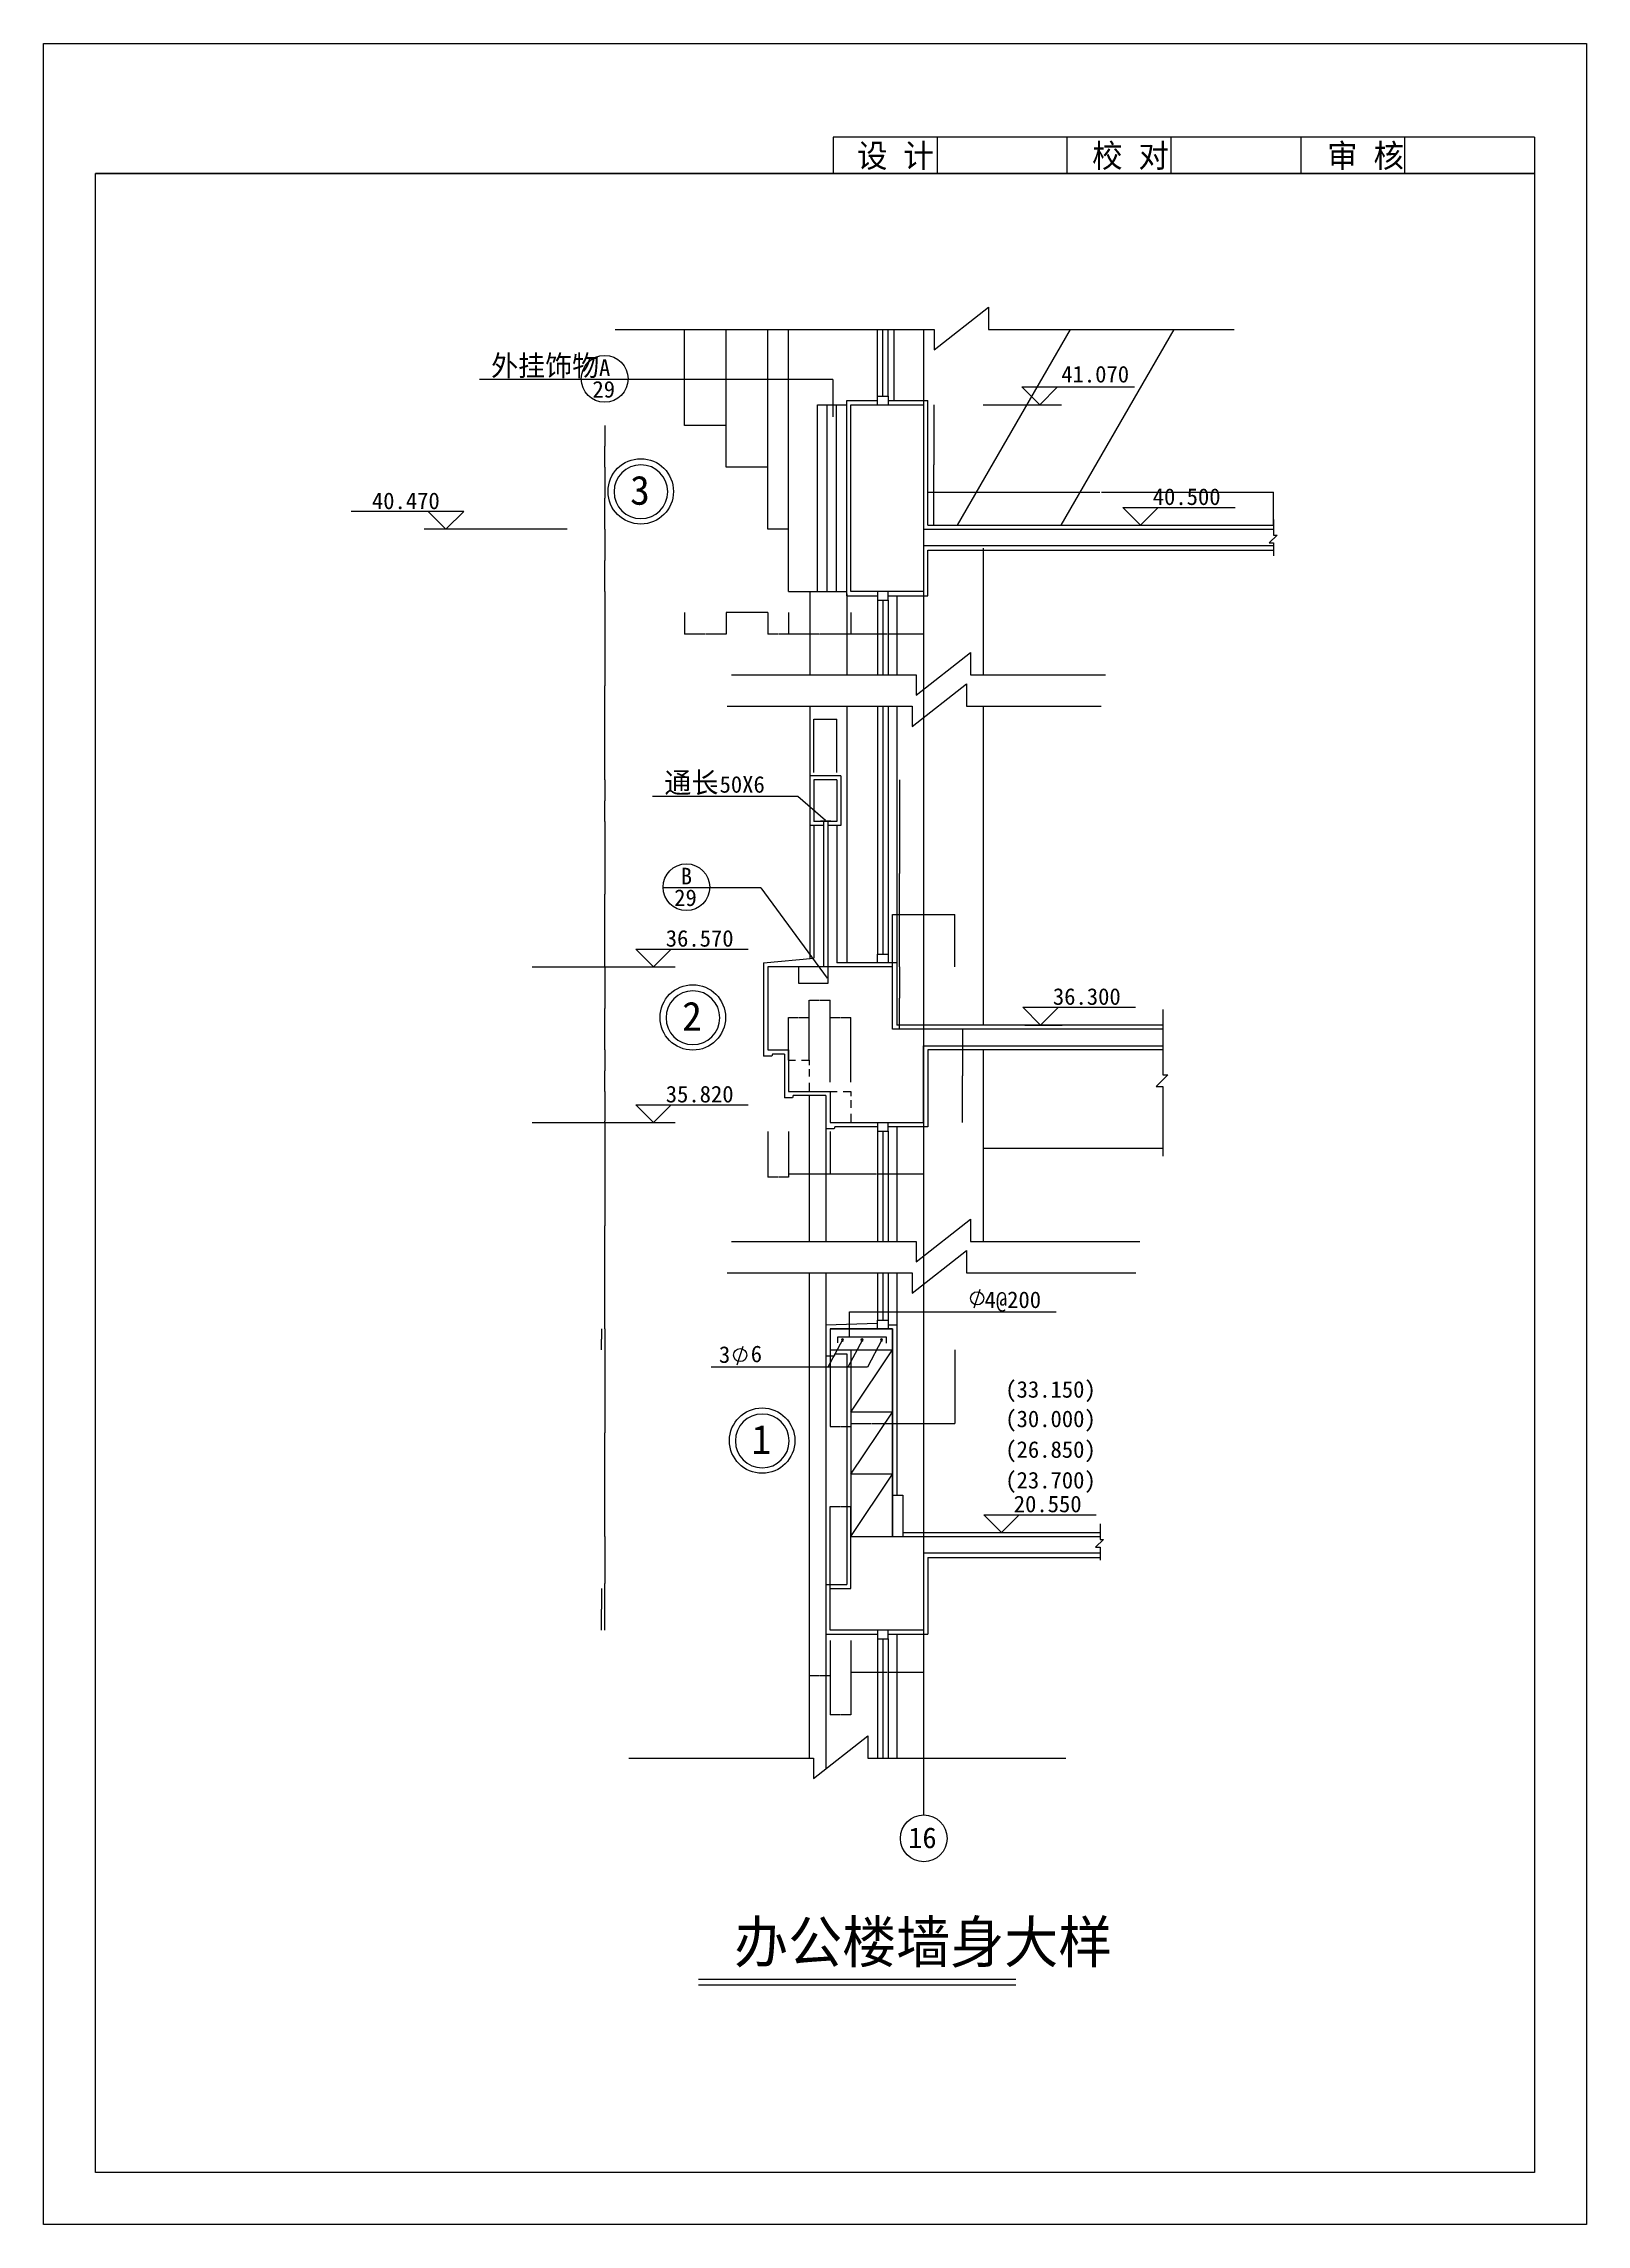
# Model space of a CAD drawing. Header units: metres. Extents: x 24415 to 43051, y 109589 to 120089.
# Drawn here: x 24415 to 31840, y 109589 to 120089 of the extents above; entities that cross this region are included whole.
import ezdxf

# ---------------------------------------------------------------- set-up
doc = ezdxf.new("R2010")
doc.units = ezdxf.units.M
for name, color, linetype in [('D', 4, 'Continuous'), ('DIM', 3, 'Continuous'), ('T1', 41, 'Continuous'), ('T2', 6, 'Continuous')]:
    doc.layers.add(name, color=color, linetype=linetype)
doc.dimstyles.get("Standard").update_dxf_attribs({"dimtxt": 2.5, "dimasz": 2.5, "dimexe": 1.25, "dimexo": 0.625, "dimtad": 1, "dimcen": 2.5, "dimazin": 3, "dimtfac": 1, "dimtmove": 0, "dimatfit": 3})

# ---------------------------------------------------------------- blocks, each defined once
blk = doc.blocks.new('BG')
at = {"layer": 'T2'}
for p, q in [((-450, 450), (2400, 450)), ((-450, 450), (0, 0)), ((-400, 0), (550, 0)), ((450, 450), (0, 0))]:
    blk.add_line(p, q, dxfattribs=at)
blk = doc.blocks.new('*D1')
for p, q in [((28670, 117770), (28670, 117928.14)), ((28670.25, 117928.14), (29498.685, 117928.14)), ((29505.685, 117928.14), (30334.12, 117928.14)), ((30334.37, 117770), (30334.37, 117928.14))]:
    blk.add_line(p, q)
at = {"layer": 'Defpoints'}
for p in [(28670, 117928.14), (28670, 117770), (30334.37, 117770)]:
    blk.add_point(p, dxfattribs=at)
at = {"layer": 'T1', "insert": (29502.185, 117928.14), "char_height": 1, "attachment_point": 5}
blk.add_mtext('1664,37', dxfattribs=at)
blk = doc.blocks.new('*D2')
for p, q in [((28700, 118350), (28700, 118060)), ((28699.75, 118060), (28699.5, 118060)), ((28700, 117770), (28700, 118060)), ((28700, 118060), (28700, 118060)), ((28700.25, 118060), (28700.5, 118060))]:
    blk.add_line(p, q)
at = {"layer": 'Defpoints'}
for p in [(28700, 118350), (28700, 118060), (28700, 117770)]:
    blk.add_point(p, dxfattribs=at)
at = {"layer": 'D', "insert": (28700, 118061.125), "char_height": 1, "attachment_point": 5}
blk.add_mtext('600', dxfattribs=at)
blk = doc.blocks.new('*D3')
for p, q in [((28300, 117350), (28300, 117245)), ((28650, 117350), (28650, 117245)), ((28473.5, 117245), (28299.75, 117245)), ((28650.25, 117245), (28476.5, 117245))]:
    blk.add_line(p, q)
at = {"layer": 'Defpoints'}
for p in [(28300, 117350), (28650, 117350), (28650, 117245)]:
    blk.add_point(p, dxfattribs=at)
at = {"layer": 'D', "insert": (28475, 117245), "char_height": 1, "attachment_point": 5}
blk.add_mtext('350', dxfattribs=at)
blk = doc.blocks.new('*D4')
for p, q in [((28000, 117350), (28000, 117245)), ((28300, 117350), (28300, 117245)), ((28148.5, 117245), (27999.75, 117245)), ((28300.25, 117245), (28151.5, 117245))]:
    blk.add_line(p, q)
at = {"layer": 'Defpoints'}
for p in [(28000, 117350), (28300, 117350), (28300, 117245)]:
    blk.add_point(p, dxfattribs=at)
at = {"layer": 'D', "insert": (28150, 117245), "char_height": 1, "attachment_point": 5}
blk.add_mtext('300', dxfattribs=at)
blk = doc.blocks.new('*D5')
for p, q in [((27900, 117350), (27900, 117245)), ((28000, 117350), (28000, 117245)), ((27948.5, 117245), (27899.75, 117245)), ((28000.25, 117245), (27951.5, 117245))]:
    blk.add_line(p, q)
at = {"layer": 'Defpoints'}
for p in [(27900, 117350), (28000, 117350), (28000, 117245)]:
    blk.add_point(p, dxfattribs=at)
at = {"layer": 'D', "insert": (27950, 117245), "char_height": 1, "attachment_point": 5}
blk.add_mtext('100', dxfattribs=at)
blk = doc.blocks.new('*D6')
for p, q in [((27798.5, 117350), (27699.75, 117350)), ((27700, 117350), (27700, 117350)), ((27900.25, 117350), (27801.5, 117350)), ((27900, 117350), (27900, 117350))]:
    blk.add_line(p, q)
at = {"layer": 'Defpoints'}
for p in [(27700, 117350), (27900, 117350), (27900, 117350)]:
    blk.add_point(p, dxfattribs=at)
at = {"layer": 'D', "insert": (27800, 117350), "char_height": 1, "attachment_point": 5}
blk.add_mtext('200', dxfattribs=at)
blk = doc.blocks.new('*D7')
for p, q in [((27500, 117350), (27500, 117245)), ((27700, 117350), (27700, 117245)), ((27598.5, 117245), (27499.75, 117245)), ((27700.25, 117245), (27601.5, 117245))]:
    blk.add_line(p, q)
at = {"layer": 'Defpoints'}
for p in [(27500, 117350), (27700, 117350), (27700, 117245)]:
    blk.add_point(p, dxfattribs=at)
at = {"layer": 'D', "insert": (27600, 117245), "char_height": 1, "attachment_point": 5}
blk.add_mtext('200', dxfattribs=at)
blk = doc.blocks.new('*D8')
for p, q in [((28122.04, 116579.17), (28122.04, 116835.12)), ((28122.29, 116835.12), (28175.54, 116835.12)), ((28178.54, 116835.12), (28231.79, 116835.12)), ((28232.04, 116579.17), (28232.04, 116835.12))]:
    blk.add_line(p, q)
at = {"layer": 'Defpoints'}
for p in [(28122.04, 116835.12), (28122.04, 116579.17), (28232.04, 116579.17)]:
    blk.add_point(p, dxfattribs=at)
at = {"layer": 'D', "insert": (28177.04, 116835.12), "char_height": 1, "attachment_point": 5}
blk.add_mtext('110', dxfattribs=at)
blk = doc.blocks.new('*D9')
for p, q in [((28533.66, 115643.37), (28533.66, 115493.37)), ((28533.41, 115493.37), (28533.16, 115493.37)), ((28533.66, 115343.37), (28533.66, 115493.37)), ((28533.66, 115493.37), (28533.66, 115493.37)), ((28533.91, 115493.37), (28534.16, 115493.37))]:
    blk.add_line(p, q)
at = {"layer": 'Defpoints'}
for p in [(28533.66, 115643.37), (28533.66, 115493.37), (28533.66, 115343.37)]:
    blk.add_point(p, dxfattribs=at)
at = {"layer": 'D', "insert": (28533.66, 115494.495), "char_height": 1, "attachment_point": 5}
blk.add_mtext('0', dxfattribs=at)
blk = doc.blocks.new('*D10')
for p, q in [((28533.66, 116543.37), (28533.66, 116093.37)), ((28533.41, 116093.37), (28533.16, 116093.37)), ((28533.66, 115643.37), (28533.66, 116093.37)), ((28533.66, 116093.37), (28533.66, 116093.37)), ((28533.91, 116093.37), (28534.16, 116093.37))]:
    blk.add_line(p, q)
at = {"layer": 'Defpoints'}
for p in [(28533.66, 116543.37), (28533.66, 116093.37), (28533.66, 115643.37)]:
    blk.add_point(p, dxfattribs=at)
at = {"layer": 'D', "insert": (28533.66, 116094.495), "char_height": 1, "attachment_point": 5}
blk.add_mtext('0', dxfattribs=at)
blk = doc.blocks.new('*D11')
for p, q in [((28500, 115643.37), (28500, 115895)), ((28500.25, 115895), (28648.5, 115895)), ((28651.5, 115895), (28799.75, 115895)), ((28800, 115643.37), (28800, 115895))]:
    blk.add_line(p, q)
at = {"layer": 'Defpoints'}
for p in [(28500, 115895), (28500, 115643.37), (28800, 115643.37)]:
    blk.add_point(p, dxfattribs=at)
at = {"layer": 'D', "insert": (28650, 115895), "char_height": 1, "attachment_point": 5}
blk.add_mtext('300', dxfattribs=at)
blk = doc.blocks.new('*D12')
for p, q in [((28000, 115193.37), (28000, 115399.61)), ((28000.25, 115399.61), (28048.5, 115399.61)), ((28051.5, 115399.61), (28099.75, 115399.61)), ((28100, 115193.37), (28100, 115399.61))]:
    blk.add_line(p, q)
at = {"layer": 'Defpoints'}
for p in [(28000, 115399.61), (28000, 115193.37), (28100, 115193.37)]:
    blk.add_point(p, dxfattribs=at)
at = {"layer": 'D', "insert": (28050, 115399.61), "char_height": 1, "attachment_point": 5}
blk.add_mtext('100', dxfattribs=at)
blk = doc.blocks.new('*D13')
for p, q in [((28100, 115193.37), (28100, 115482.21)), ((28100.25, 115482.21), (28148.5, 115482.21)), ((28151.5, 115482.21), (28199.75, 115482.21)), ((28200, 115088.6), (28200, 115482.21))]:
    blk.add_line(p, q)
at = {"layer": 'Defpoints'}
for p in [(28100, 115482.21), (28100, 115193.37), (28200, 115088.6)]:
    blk.add_point(p, dxfattribs=at)
at = {"layer": 'D', "insert": (28150, 115482.21), "char_height": 1, "attachment_point": 5}
blk.add_mtext('100', dxfattribs=at)
blk = doc.blocks.new('*D14')
for p, q in [((28200, 115088.6), (28200, 115399.61)), ((28200.25, 115399.61), (28248.5, 115399.61)), ((28251.5, 115399.61), (28299.75, 115399.61)), ((28300, 115088.6), (28300, 115399.61))]:
    blk.add_line(p, q)
at = {"layer": 'Defpoints'}
for p in [(28200, 115399.61), (28200, 115088.6), (28300, 115088.6)]:
    blk.add_point(p, dxfattribs=at)
at = {"layer": 'D', "insert": (28250, 115399.61), "char_height": 1, "attachment_point": 5}
blk.add_mtext('100', dxfattribs=at)
blk = doc.blocks.new('*D15')
for p, q in [((28836.61, 115343.37), (28836.61, 115118.37)), ((28836.36, 115118.37), (28836.11, 115118.37)), ((28836.61, 114893.37), (28836.61, 115118.37)), ((28836.61, 115118.37), (28836.61, 115118.37)), ((28836.86, 115118.37), (28837.11, 115118.37))]:
    blk.add_line(p, q)
at = {"layer": 'Defpoints'}
for p in [(28836.61, 115343.37), (28836.61, 115118.37), (28836.61, 114893.37)]:
    blk.add_point(p, dxfattribs=at)
at = {"layer": 'D', "insert": (28836.61, 115119.495), "char_height": 1, "attachment_point": 5}
blk.add_mtext('0', dxfattribs=at)
blk = doc.blocks.new('*D16')
for p, q in [((28200, 114850), (28200, 114645)), ((28650, 114850), (28650, 114645)), ((28423.5, 114645), (28199.75, 114645)), ((28650.25, 114645), (28426.5, 114645))]:
    blk.add_line(p, q)
at = {"layer": 'Defpoints'}
for p in [(28200, 114850), (28650, 114850), (28650, 114645)]:
    blk.add_point(p, dxfattribs=at)
at = {"layer": 'D', "insert": (28425, 114645), "char_height": 1, "attachment_point": 5}
blk.add_mtext('450', dxfattribs=at)
blk = doc.blocks.new('*D17')
for p, q in [((28000, 114850), (28000, 114645)), ((28200, 114850), (28200, 114645)), ((28098.5, 114645), (27999.75, 114645)), ((28200.25, 114645), (28101.5, 114645))]:
    blk.add_line(p, q)
at = {"layer": 'Defpoints'}
for p in [(28000, 114850), (28200, 114850), (28200, 114645)]:
    blk.add_point(p, dxfattribs=at)
at = {"layer": 'D', "insert": (28100, 114645), "char_height": 1, "attachment_point": 5}
blk.add_mtext('200', dxfattribs=at)
blk = doc.blocks.new('*D18')
for p, q in [((27900, 114850), (27900, 114630)), ((28000, 114850), (28000, 114630)), ((27948.5, 114630), (27899.75, 114630)), ((28000.25, 114630), (27951.5, 114630))]:
    blk.add_line(p, q)
at = {"layer": 'Defpoints'}
for p in [(27900, 114850), (28000, 114850), (28000, 114630)]:
    blk.add_point(p, dxfattribs=at)
at = {"layer": 'D', "insert": (27950, 114630), "char_height": 1, "attachment_point": 5}
blk.add_mtext('100', dxfattribs=at)
blk = doc.blocks.new('*D19')
for p, q in [((28300.53, 113800), (28300.53, 113445)), ((28500.53, 113800), (28500.53, 113445)), ((28300.78, 113445), (28399.03, 113445)), ((28402.03, 113445), (28500.28, 113445))]:
    blk.add_line(p, q)
at = {"layer": 'Defpoints'}
for p in [(28300.53, 113800), (28500.53, 113800), (28300.53, 113445)]:
    blk.add_point(p, dxfattribs=at)
at = {"layer": 'D', "insert": (28400.53, 113445), "char_height": 1, "attachment_point": 5}
blk.add_mtext('200', dxfattribs=at)
blk = doc.blocks.new('*D20')
for p, q in [((28500.53, 113800), (28500.53, 113445)), ((28800, 113800), (28800, 113445)), ((28500.78, 113445), (28648.765, 113445)), ((28651.765, 113445), (28799.75, 113445))]:
    blk.add_line(p, q)
at = {"layer": 'Defpoints'}
for p in [(28500.53, 113800), (28800, 113800), (28500.53, 113445)]:
    blk.add_point(p, dxfattribs=at)
at = {"layer": 'D', "insert": (28650.265, 113445), "char_height": 1, "attachment_point": 5}
blk.add_mtext('300', dxfattribs=at)
blk = doc.blocks.new('*D21')
for p, q in [((28200, 112650), (28200, 113045)), ((28200.25, 113045), (28248.765, 113045)), ((28251.765, 113045), (28300.28, 113045)), ((28300.53, 112650), (28300.53, 113045))]:
    blk.add_line(p, q)
at = {"layer": 'Defpoints'}
for p in [(28200, 113045), (28200, 112650), (28300.53, 112650)]:
    blk.add_point(p, dxfattribs=at)
at = {"layer": 'D', "insert": (28250.265, 113045), "char_height": 1, "attachment_point": 5}
blk.add_mtext('100', dxfattribs=at)
blk = doc.blocks.new('*D22')
for p, q in [((28200, 113800), (28200, 113430)), ((28300.53, 113800), (28300.53, 113430)), ((28200.25, 113430), (28248.765, 113430)), ((28251.765, 113430), (28300.28, 113430))]:
    blk.add_line(p, q)
at = {"layer": 'Defpoints'}
for p in [(28200, 113800), (28300.53, 113800), (28200, 113430)]:
    blk.add_point(p, dxfattribs=at)
at = {"layer": 'D', "insert": (28250.265, 113430), "char_height": 1, "attachment_point": 5}
blk.add_mtext('100', dxfattribs=at)
blk = doc.blocks.new('*D23')
for p, q in [((28300, 112400), (28300, 112245)), ((28650, 112400), (28650, 112245)), ((28473.5, 112245), (28299.75, 112245)), ((28650.25, 112245), (28476.5, 112245))]:
    blk.add_line(p, q)
at = {"layer": 'Defpoints'}
for p in [(28300, 112400), (28650, 112400), (28650, 112245)]:
    blk.add_point(p, dxfattribs=at)
at = {"layer": 'D', "insert": (28475, 112245), "char_height": 1, "attachment_point": 5}
blk.add_mtext('250', dxfattribs=at)
blk = doc.blocks.new('*D24')
for p, q in [((28200, 112400), (28200, 112041.51)), ((28300, 112400), (28300, 112041.51)), ((28248.5, 112041.51), (28199.75, 112041.51)), ((28300.25, 112041.51), (28251.5, 112041.51))]:
    blk.add_line(p, q)
at = {"layer": 'Defpoints'}
for p in [(28200, 112400), (28300, 112400), (28300, 112041.51)]:
    blk.add_point(p, dxfattribs=at)
at = {"layer": 'D', "insert": (28250, 112041.51), "char_height": 1, "attachment_point": 5}
blk.add_mtext('100', dxfattribs=at)
blk = doc.blocks.new('*D25')
for p, q in [((28100, 112400), (28100, 112230)), ((28200, 112400), (28200, 112230)), ((28148.5, 112230), (28099.75, 112230)), ((28200.25, 112230), (28151.5, 112230))]:
    blk.add_line(p, q)
at = {"layer": 'Defpoints'}
for p in [(28100, 112400), (28200, 112400), (28200, 112230)]:
    blk.add_point(p, dxfattribs=at)
at = {"layer": 'D', "insert": (28150, 112230), "char_height": 1, "attachment_point": 5}
blk.add_mtext('100', dxfattribs=at)
blk = doc.blocks.new('*D26')
for p, q in [((27116.12, 112900), (27116.12, 112675)), ((27115.87, 112675), (27115.62, 112675)), ((27116.12, 112450), (27116.12, 112675)), ((27116.12, 112675), (27116.12, 112675)), ((27116.37, 112675), (27116.62, 112675))]:
    blk.add_line(p, q)
at = {"layer": 'Defpoints'}
for p in [(27116.12, 112900), (27116.12, 112675), (27116.12, 112450)]:
    blk.add_point(p, dxfattribs=at)
at = {"layer": 'D', "insert": (27116.12, 112676.125), "char_height": 1, "attachment_point": 5}
blk.add_mtext('0', dxfattribs=at)
blk = doc.blocks.new('*D27')
for p, q in [((27116.12, 113900), (27116.12, 113400)), ((27115.87, 113400), (27115.62, 113400)), ((27116.12, 112900), (27116.12, 113400)), ((27116.12, 113400), (27116.12, 113400)), ((27116.37, 113400), (27116.62, 113400))]:
    blk.add_line(p, q)
at = {"layer": 'Defpoints'}
for p in [(27116.12, 113900), (27116.12, 113400), (27116.12, 112900)]:
    blk.add_point(p, dxfattribs=at)
at = {"layer": 'D', "insert": (27116.12, 113401.125), "char_height": 1, "attachment_point": 5}
blk.add_mtext('0', dxfattribs=at)
blk = doc.blocks.new('*D28')
for p, q in [((27116.12, 114893.37), (27116.12, 114396.69)), ((27115.87, 114396.69), (27115.62, 114396.69)), ((27116.12, 113900), (27116.12, 114396.69)), ((27116.12, 114396.69), (27116.12, 114396.69)), ((27116.37, 114396.69), (27116.62, 114396.69))]:
    blk.add_line(p, q)
at = {"layer": 'Defpoints'}
for p in [(27116.12, 114893.37), (27116.12, 114396.69), (27116.12, 113900)]:
    blk.add_point(p, dxfattribs=at)
at = {"layer": 'D', "insert": (27116.12, 114397.815), "char_height": 1, "attachment_point": 5}
blk.add_mtext('1700', dxfattribs=at)
blk = doc.blocks.new('*D29')
for p, q in [((27116.12, 115043.37), (27116.12, 114900)), ((27115.87, 114900), (27115.62, 114900)), ((27116.12, 114893.37), (27116.12, 114900)), ((27116.12, 114900), (27116.12, 114900)), ((27116.37, 114900), (27116.62, 114900))]:
    blk.add_line(p, q)
at = {"layer": 'Defpoints'}
for p in [(27116.12, 115043.37), (27116.12, 114900), (27116.12, 114893.37)]:
    blk.add_point(p, dxfattribs=at)
at = {"layer": 'D', "insert": (27116.12, 114901.125), "char_height": 1, "attachment_point": 5}
blk.add_mtext('0', dxfattribs=at)
blk = doc.blocks.new('*D30')
for p, q in [((27116.12, 115243.37), (27116.12, 115143.37)), ((27115.87, 115143.37), (27115.62, 115143.37)), ((27116.12, 115043.37), (27116.12, 115143.37)), ((27116.12, 115143.37), (27116.12, 115143.37)), ((27116.37, 115143.37), (27116.62, 115143.37))]:
    blk.add_line(p, q)
at = {"layer": 'Defpoints'}
for p in [(27116.12, 115243.37), (27116.12, 115143.37), (27116.12, 115043.37)]:
    blk.add_point(p, dxfattribs=at)
at = {"layer": 'D', "insert": (27116.12, 115144.495), "char_height": 1, "attachment_point": 5}
blk.add_mtext('0', dxfattribs=at)
blk = doc.blocks.new('*D31')
for p, q in [((27116.12, 115643.37), (27116.12, 115443.37)), ((27115.87, 115443.37), (27115.62, 115443.37)), ((27116.12, 115243.37), (27116.12, 115443.37)), ((27116.12, 115443.37), (27116.12, 115443.37)), ((27116.37, 115443.37), (27116.62, 115443.37))]:
    blk.add_line(p, q)
at = {"layer": 'Defpoints'}
for p in [(27116.12, 115643.37), (27116.12, 115443.37), (27116.12, 115243.37)]:
    blk.add_point(p, dxfattribs=at)
at = {"layer": 'D', "insert": (27116.12, 115444.495), "char_height": 1, "attachment_point": 5}
blk.add_mtext('0', dxfattribs=at)
blk = doc.blocks.new('*D32')
for p, q in [((27116.12, 116343.37), (27116.12, 115993.37)), ((27115.87, 115993.37), (27115.62, 115993.37)), ((27116.12, 115643.37), (27116.12, 115993.37)), ((27116.12, 115993.37), (27116.12, 115993.37)), ((27116.37, 115993.37), (27116.62, 115993.37))]:
    blk.add_line(p, q)
at = {"layer": 'Defpoints'}
for p in [(27116.12, 116343.37), (27116.12, 115993.37), (27116.12, 115643.37)]:
    blk.add_point(p, dxfattribs=at)
at = {"layer": 'D', "insert": (27116.12, 115994.495), "char_height": 1, "attachment_point": 5}
blk.add_mtext('0', dxfattribs=at)
blk = doc.blocks.new('*D33')
for p, q in [((27116.12, 116543.37), (27116.12, 116443.37)), ((27115.87, 116443.37), (27115.62, 116443.37)), ((27116.12, 116343.37), (27116.12, 116443.37)), ((27116.12, 116443.37), (27116.12, 116443.37)), ((27116.37, 116443.37), (27116.62, 116443.37))]:
    blk.add_line(p, q)
at = {"layer": 'Defpoints'}
for p in [(27116.12, 116543.37), (27116.12, 116443.37), (27116.12, 116343.37)]:
    blk.add_point(p, dxfattribs=at)
at = {"layer": 'D', "insert": (27116.12, 116444.495), "char_height": 1, "attachment_point": 5}
blk.add_mtext('0', dxfattribs=at)
blk = doc.blocks.new('*D34')
for p, q in [((27116.12, 117450), (27116.12, 116996.69)), ((27115.87, 116996.69), (27115.62, 116996.69)), ((27116.12, 116543.37), (27116.12, 116996.69)), ((27116.12, 116996.69), (27116.12, 116996.69)), ((27116.37, 116996.69), (27116.62, 116996.69))]:
    blk.add_line(p, q)
at = {"layer": 'Defpoints'}
for p in [(27116.12, 117450), (27116.12, 116996.69), (27116.12, 116543.37)]:
    blk.add_point(p, dxfattribs=at)
at = {"layer": 'D', "insert": (27116.12, 116997.815), "char_height": 1, "attachment_point": 5}
blk.add_mtext('2700', dxfattribs=at)
blk = doc.blocks.new('*D35')
for p, q in [((27116.12, 117750), (27116.12, 117600)), ((27115.87, 117600), (27115.62, 117600)), ((27116.12, 117450), (27116.12, 117600)), ((27116.12, 117600), (27116.12, 117600)), ((27116.37, 117600), (27116.62, 117600))]:
    blk.add_line(p, q)
at = {"layer": 'Defpoints'}
for p in [(27116.12, 117750), (27116.12, 117600), (27116.12, 117450)]:
    blk.add_point(p, dxfattribs=at)
at = {"layer": 'D', "insert": (27116.12, 117601.125), "char_height": 1, "attachment_point": 5}
blk.add_mtext('0', dxfattribs=at)
blk = doc.blocks.new('*D36')
for p, q in [((27116.12, 118050), (27116.12, 117900)), ((27115.87, 117900), (27115.62, 117900)), ((27116.12, 117750), (27116.12, 117900)), ((27116.12, 117900), (27116.12, 117900)), ((27116.37, 117900), (27116.62, 117900))]:
    blk.add_line(p, q)
at = {"layer": 'Defpoints'}
for p in [(27116.12, 118050), (27116.12, 117900), (27116.12, 117750)]:
    blk.add_point(p, dxfattribs=at)
at = {"layer": 'D', "insert": (27116.12, 117901.125), "char_height": 1, "attachment_point": 5}
blk.add_mtext('0', dxfattribs=at)
blk = doc.blocks.new('*D37')
for p, q in [((27116.12, 118250), (27116.12, 118150)), ((27115.87, 118150), (27115.62, 118150)), ((27116.12, 118050), (27116.12, 118150)), ((27116.12, 118150), (27116.12, 118150)), ((27116.37, 118150), (27116.62, 118150))]:
    blk.add_line(p, q)
at = {"layer": 'Defpoints'}
for p in [(27116.12, 118250), (27116.12, 118150), (27116.12, 118050)]:
    blk.add_point(p, dxfattribs=at)
at = {"layer": 'D', "insert": (27116.12, 118151.125), "char_height": 1, "attachment_point": 5}
blk.add_mtext('0', dxfattribs=at)
blk = doc.blocks.new('*D38')
for p, q in [((27100, 112650), (27100, 112550)), ((27099.75, 112550), (27099.5, 112550)), ((27100, 112450), (27100, 112550)), ((27100, 112550), (27100, 112550)), ((27100.25, 112550), (27100.5, 112550))]:
    blk.add_line(p, q)
at = {"layer": 'Defpoints'}
for p in [(27100, 112650), (27100, 112550), (27100, 112450)]:
    blk.add_point(p, dxfattribs=at)
at = {"layer": 'D', "insert": (27100, 112551.125), "char_height": 1, "attachment_point": 5}
blk.add_mtext('0', dxfattribs=at)
blk = doc.blocks.new('*D39')
for p, q in [((27099.75, 113850), (27099.5, 113850)), ((27100, 113900), (27100, 113850)), ((27100, 113800), (27100, 113850)), ((27100, 113850), (27100, 113850)), ((27100.25, 113850), (27100.5, 113850))]:
    blk.add_line(p, q)
at = {"layer": 'Defpoints'}
for p in [(27100, 113900), (27100, 113850), (27100, 113800)]:
    blk.add_point(p, dxfattribs=at)
at = {"layer": 'D', "insert": (27100, 113851.125), "char_height": 1, "attachment_point": 5}
blk.add_mtext('0', dxfattribs=at)

msp = doc.modelspace()

# ---------------------------------------------------------------- linework, layer by layer
for p, q in [((31589.86, 119638.56), (28214.86, 119638.56)), ((28214.86, 119638.56), (28214.86, 119463.56)), ((28714.86, 119638.56), (28714.86, 119463.56)), ((29339.86, 119638.56), (29339.86, 119463.56)), ((29839.86, 119638.56), (29839.86, 119463.56)), ((30464.86, 119638.56), (30464.86, 119463.56)), ((30964.86, 119638.56), (30964.86, 119463.56)), ((31589.86, 119638.56), (31589.86, 119463.56)), ((31589.86, 119463.56), (24664.86, 119463.56)), ((28700.47, 118614.56), (28961.97, 118819.76)), ((28961.97, 118819.76), (28961.97, 118712.31)), ((27164.83, 118712.31), (28700.47, 118712.31)), ((27500, 118250), (27500, 118712.31)), ((27700, 118050), (27700, 118712.31)), ((27900, 117750), (27900, 118712.31)), ((28000, 117450), (28000, 118712.31)), ((28428.64, 118391.64), (28428.64, 118712.31)), ((28453.07, 118391.64), (28453.07, 118712.31)), ((28480.11, 118391.64), (28480.11, 118712.31)), ((28508.91, 118370), (28508.91, 118712.31)), ((28650.66, 111559.79), (28650.66, 118709.1)), ((28700.47, 118712.31), (28700.47, 118614.56)), ((28812.88, 117770), (29356.92, 118712.31)), ((28961.97, 118712.31), (30144.3, 118712.31)), ((29311.99, 117770), (29856.03, 118712.31)), ((28139.78, 117450), (28139.78, 118350)), ((28139.78, 118350), (28280, 118350)), ((28185.13, 117450), (28185.13, 118350)), ((28230.47, 117450), (28230.47, 118350)), ((28280, 117430), (28280, 118370)), ((28280, 118370), (28428.64, 118370)), ((28428.64, 118391.64), (28480.11, 118391.64)), ((28428.64, 118350), (28428.64, 118391.64)), ((28480.11, 118391.64), (28480.11, 118350)), ((28480.11, 118370), (28670, 118370)), ((28670, 117770), (28670, 118370)), ((27700, 118250), (27500, 118250)), ((27900, 118050), (27700, 118050)), ((28000, 117750), (27900, 117750)), ((28670, 117770), (30334.37, 117770)), ((30351.19, 117722.58), (30313.1, 117685.5)), ((30334.37, 117797.23), (30334.37, 117722.58)), ((30334.37, 117722.58), (30351.19, 117722.58)), ((28670, 117650), (30334.37, 117650)), ((28670, 117430), (28670, 117650)), ((28937.52, 117660), (28937.52, 117049.22)), ((30313.1, 117685.5), (30334.37, 117685.5)), ((30334.37, 117685.5), (30334.37, 117621.72)), ((28000, 117450), (28280, 117450)), ((28102.04, 117450), (28102.04, 117049.22)), ((28280, 117440), (28280, 117049.22)), ((28280, 117430), (28428.64, 117430)), ((28428.64, 117450), (28428.64, 117408.36)), ((28428.64, 117408.36), (28480.11, 117408.36)), ((28428.64, 117408.36), (28428.64, 117049.22)), ((28453.07, 117408.36), (28453.07, 117049.22)), ((28480.11, 117408.36), (28480.11, 117450)), ((28480.11, 117430), (28670, 117430)), ((28480.11, 117408.36), (28480.11, 117049.22)), ((28520.53, 117430), (28520.53, 117049.22)), ((28614.76, 116951.47), (28876.26, 117156.67)), ((28876.26, 117156.67), (28876.26, 117049.22)), ((27725.65, 117049.22), (28614.76, 117049.22)), ((28594.48, 116800.73), (28855.98, 117005.93)), ((28614.76, 117049.22), (28614.76, 116951.47)), ((28855.98, 117005.93), (28855.98, 116898.48)), ((28876.26, 117049.22), (29524.89, 117049.22)), ((27705.37, 116898.48), (28594.48, 116898.48)), ((28102.04, 116898.48), (28102.04, 115682.68)), ((28280, 116898.48), (28280, 115663.37)), ((28428.64, 116898.48), (28428.64, 115705.02)), ((28453.07, 116898.48), (28453.07, 115705.02)), ((28480.11, 116898.48), (28480.11, 115705.02)), ((28520.53, 116898.48), (28520.53, 115363.37)), ((28594.48, 116898.48), (28594.48, 116800.73)), ((28855.98, 116898.48), (29504.61, 116898.48)), ((28937.52, 116898.48), (28937.52, 115363.37)), ((28252.04, 116563.37), (28102.04, 116563.37)), ((28252.04, 116563.37), (28252.04, 116323.37)), ((28122.04, 116543.37), (28122.04, 116343.37)), ((28232.04, 116543.37), (28122.04, 116543.37)), ((28232.04, 116543.37), (28232.04, 116343.37)), ((28232.04, 116343.37), (28122.04, 116343.37)), ((28167.62, 116343.37), (28167.62, 115643.37)), ((28188.84, 116343.37), (28188.84, 115643.37)), ((28167.62, 116323.37), (28102.04, 116323.37)), ((28122.04, 116323.37), (28122.04, 115684.42)), ((28252.04, 116323.37), (28188.84, 116323.37)), ((28232.04, 116323.37), (28232.04, 115663.37)), ((27880, 115663.37), (28122.04, 115684.42)), ((27880, 115663.37), (27880, 115212.86)), ((28520.53, 115663.37), (28232.04, 115663.37)), ((28428.64, 115705.02), (28480.11, 115705.02)), ((28428.64, 115663.37), (28428.64, 115705.02)), ((28480.11, 115705.02), (28480.11, 115663.37)), ((29801.12, 115437.66), (29801.12, 115123.4)), ((29798.22, 115363.37), (28520.53, 115363.37)), ((27919.22, 115212.86), (27880, 115212.86)), ((27922.89, 115223.37), (27919.22, 115212.86)), ((27980, 115223.37), (27922.89, 115223.37)), ((27980, 115223.37), (27980, 115012.86)), ((28000, 115193.37), (28034.09, 115193.37)), ((28062.92, 115193.37), (28100, 115193.37)), ((28100, 115193.37), (28100, 115170.07)), ((29798.22, 115243.37), (28670, 115243.37)), ((28670, 115243.37), (28670, 114873.37)), ((28937.52, 115243.37), (28937.52, 114320.91)), ((28100, 115151.04), (28100, 115115.03)), ((28100, 115085.19), (28100, 115043.37)), ((29826.03, 115123.4), (29768.89, 115067.78)), ((29800.8, 115123.4), (29826.03, 115123.4)), ((28019.22, 115012.86), (27980, 115012.86)), ((28022.89, 115023.37), (28019.22, 115012.86)), ((28180, 115023.37), (28022.89, 115023.37)), ((28100, 115023.37), (28100, 114320.91)), ((28180, 115023.37), (28180, 114873.37)), ((28200, 115043.37), (28234.09, 115043.37)), ((28262.92, 115043.37), (28300, 115043.37)), ((28300, 115043.37), (28300, 115020.07)), ((28300, 115001.04), (28300, 114965.03)), ((29768.89, 115067.78), (29801.12, 115067.78)), ((29801.12, 115067.78), (29801.12, 114731.98)), ((28180, 114873.37), (28180, 114320.91)), ((28222.89, 114873.37), (28219.22, 114862.86)), ((28428.64, 114873.37), (28222.89, 114873.37)), ((28300, 114935.19), (28300, 114893.37)), ((28428.64, 114893.37), (28428.64, 114851.73)), ((28480.11, 114851.73), (28480.11, 114893.37)), ((28670, 114873.37), (28480.11, 114873.37)), ((28520.53, 114873.37), (28520.53, 114320.91)), ((28219.22, 114862.86), (28180, 114862.86)), ((28428.64, 114851.73), (28428.64, 114320.91)), ((28428.64, 114851.73), (28480.11, 114851.73)), ((28453.07, 114851.73), (28453.07, 114320.91)), ((28480.11, 114851.73), (28480.11, 114320.91)), ((29798.22, 114768.62), (28937.52, 114768.62)), ((28614.76, 114223.17), (28876.26, 114428.36)), ((28876.26, 114428.36), (28876.26, 114320.91)), ((27725.65, 114320.91), (28614.76, 114320.91)), ((28594.48, 114072.42), (28855.98, 114277.62)), ((28614.76, 114320.91), (28614.76, 114223.17)), ((28855.98, 114277.62), (28855.98, 114170.17)), ((28876.26, 114320.91), (29691.18, 114320.91)), ((27705.37, 114170.17), (28594.48, 114170.17)), ((28100, 114170.17), (28100, 111832.86)), ((28180, 114170.17), (28180, 111781.73)), ((28428.64, 114170.17), (28428.64, 113941.64)), ((28453.07, 114170.17), (28453.07, 113941.64)), ((28480.11, 114170.17), (28480.11, 113941.64)), ((28520.53, 114170.17), (28520.53, 113100)), ((28594.48, 114170.17), (28594.48, 114072.42)), ((28855.98, 114170.17), (29670.9, 114170.17)), ((28180, 113920), (28428.64, 113926.97)), ((28428.64, 113941.64), (28480.11, 113941.64)), ((28428.64, 113900), (28428.64, 113941.64)), ((28480.11, 113941.64), (28480.11, 113900)), ((28200, 113900), (28200, 113800)), ((28200, 113900), (28500.53, 113900)), ((28480.11, 113920), (28520.53, 113920)), ((28500.53, 113900), (28500.53, 112900)), ((28219.22, 113769.48), (28180, 113769.48)), ((28200, 113800), (28500.53, 113800)), ((28222.89, 113780), (28219.22, 113769.48)), ((28222.89, 113780), (28280.53, 113780)), ((28280.53, 113780), (28280.53, 112670)), ((28300.53, 113800), (28300.53, 112900)), ((28500, 113100), (28550, 113100)), ((28550, 113100), (28550, 112900)), ((28550, 112920), (29500, 112920)), ((29516.18, 112886.77), (29478.09, 112849.69)), ((29499.36, 112961.42), (29499.36, 112886.77)), ((29499.36, 112886.77), (29516.18, 112886.77)), ((28670, 112800), (29500, 112800)), ((28670, 112800), (28670, 112430)), ((29478.09, 112849.69), (29499.36, 112849.69)), ((29499.36, 112849.69), (29499.36, 112785.91)), ((28180, 112670), (28280.53, 112670)), ((28180, 112430), (28428.64, 112430)), ((28428.64, 112450), (28428.64, 112408.36)), ((28428.64, 112408.36), (28428.64, 111832.86)), ((28428.64, 112408.36), (28480.11, 112408.36)), ((28453.07, 112408.36), (28453.07, 111832.86)), ((28480.11, 112408.36), (28480.11, 112450)), ((28480.11, 112430), (28670, 112430)), ((28480.11, 112408.36), (28480.11, 111832.86)), ((28520.53, 112430), (28520.53, 111832.86)), ((28120.6, 111735.11), (28382.09, 111940.31)), ((28382.09, 111940.31), (28382.09, 111832.86)), ((27231.48, 111832.86), (28120.6, 111832.86)), ((28120.6, 111832.86), (28120.6, 111735.11)), ((28382.09, 111832.86), (29335.14, 111832.86))]:
    msp.add_line(p, q)
for points in [[(24414.86, 120088.56), (31839.86, 120088.56), (31839.86, 109588.56), (24414.86, 109588.56)], [(24664.86, 119463.56), (31589.86, 119463.56), (31589.86, 109838.56), (24664.86, 109838.56)]]:
    msp.add_lwpolyline(points, close=True)
for points in [[(31589.86, 119463.56), (31589.86, 109838.56), (24664.86, 109838.56), (24664.86, 119463.56), (31589.86, 119463.56)], [(28300, 117450), (28300, 118350), (28650, 118350), (28650, 117750), (30334.37, 117750)], [(30334.37, 117670), (28650, 117670), (28650, 117450), (28300, 117450)], [(28153.87, 116346.52), (28204.3, 116346.52)], [(29798.22, 115343.37), (28500, 115343.37), (28500, 115643.37), (27900, 115643.37), (27900, 115243.37), (28000, 115243.37), (28000, 115043.37), (28200, 115043.37), (28200, 114893.37), (28650, 114893.37), (28650, 115263.37), (29798.22, 115263.37)], [(28500.53, 112900), (28500.53, 113900), (28200, 113900), (28200, 113800), (28300.53, 113800), (28300.53, 112900)], [(29500, 112820), (28650, 112820), (28650, 112450), (28200, 112450), (28200, 112650), (28300.53, 112650), (28300.53, 112900), (29500, 112900)]]:
    msp.add_lwpolyline(points)
at = {"layer": 'D'}
for p, q in [((28213.61, 118471.64), (28213.61, 118292.05)), ((28936.36, 118350), (29208.82, 118350)), ((26934.81, 117750), (26342.69, 117750)), ((26766.12, 115643.37), (27370.18, 115643.37)), ((28050, 115563.37), (28050, 115642.55)), ((28188.84, 115563.37), (28050, 115563.37)), ((26766.12, 114893.37), (27350, 114893.37)), ((28921.15, 114089.19), (28891.57, 113999.49)), ((28293.34, 113859.41), (28293.34, 113982.66)), ((28293.34, 113982.66), (29288.69, 113982.66)), ((28259.14, 113848.25), (28189.24, 113716.17)), ((28355.26, 113848.25), (28285.36, 113716.17)), ((28449.2, 113848.25), (28379.29, 113716.17)), ((28379.29, 113716.17), (27628.39, 113716.17)), ((27780.7, 113815.98), (27751.12, 113726.28)), ((28300.53, 113500), (28500, 113800)), ((28500, 113500), (28300, 113500)), ((28300.53, 113200), (28500, 113500)), ((28500, 113200), (28300, 113200)), ((28300.53, 112900), (28500, 113200))]:
    msp.add_line(p, q, dxfattribs=at)
for points in [[(28188.84, 115643.37), (28188.84, 115563.37)], [(28236.94, 113833.34), (28236.94, 113861.89), (28470, 113861.89), (28470, 113832.2)]]:
    msp.add_lwpolyline(points, dxfattribs=at)
for points in [[(28255.02, 113846.7, 1), (28265.02, 113846.7, 1)], [(28348.7, 113846.7, 1), (28358.7, 113846.7, 1)], [(28442.67, 113846.7, 1), (28452.67, 113846.7, 1)]]:
    msp.add_lwpolyline(points, format="xyb", close=True, dxfattribs=at)
for centre in [(28907.89, 114047.4), (27767.44, 113774.19)]:
    msp.add_circle(centre, 31.6, dxfattribs=at)
at = {"layer": 'DIM'}
msp.add_line((27567.1, 110741.41), (29093.51, 110741.41), dxfattribs=at)
msp.add_lwpolyline([(27567.1, 110769.42), (29093.51, 110769.42)], dxfattribs=at)
at = {"layer": 'T1'}
for p, q in [((28213.61, 118471.64), (26512.6, 118471.64)), ((28044.2, 116463.42), (27346.06, 116463.42)), ((28177.9, 116348.36), (28044.2, 116463.42)), ((27866.76, 116023.82), (27395.93, 116023.82)), ((27866.76, 116023.82), (28185.65, 115588.81))]:
    msp.add_line(p, q, dxfattribs=at)
for points in [[(27160.04, 117930.99, 1), (27418.76, 117930.99, 1)], [(27410.41, 115398.26, 1), (27669.13, 115398.26, 1)], [(27744.25, 113360.77, 1), (28002.97, 113360.77, 1)]]:
    msp.add_lwpolyline(points, format="xyb", close=True, dxfattribs=at)
for centre, radius in [((27114.88, 118474.62), 112.5), ((27288.75, 117932.48), 157.5), ((27508.39, 116026.8), 112.5), ((27539.12, 115399.74), 157.5), ((27872.97, 113362.25), 157.5), ((28650.74, 111447.29), 112.5)]:
    msp.add_circle(centre, radius, dxfattribs=at)

# ---------------------------------------------------------------- block references
at = {"layer": 'T1', "yscale": 0.19, "zscale": 0.19}
for p, xscale in [((29208.82, 118350), 0.19), ((26350.94, 117750), -0.19), ((29693.85, 117770), 0.19), ((27350, 115643.37), 0.19), ((29213.24, 115363.37), 0.19), ((27350, 114893.37), 0.19), ((29025, 112920), 0.19)]:
    msp.add_blockref('BG', p, dxfattribs=dict(at, xscale=xscale))

# ---------------------------------------------------------------- texts
for s, p in [('设 计', (28329.99, 119492.62)), ('校 对', (29461.25, 119492.62)), ('审 核', (30592.51, 119492.62))]:
    msp.add_text(s, height=112.5).set_placement(p)
at = {"layer": 'DIM'}
msp.add_text('办公楼墙身大样', height=200, dxfattribs=at).set_placement((27738.15, 110848.27))
at = {"layer": 'T1'}
for s, height, p in [('外挂饰物', 100, (26568.7, 118488.26)), ('A', 80, (27087.79, 118488.18)), ('29', 80, (27056.22, 118384.18)), ('41.070', 80, (29312.53, 118456.97)), ('40.470', 80, (25994.78, 117847.24)), ('3', 140, (27237.45, 117868.33)), ('40.500', 80, (29752.86, 117867.24)), ('通长', 100, (27402.16, 116480.04)), ('-50X6', 80, (27613.63, 116481.9)), ('B', 80, (27481.29, 116040.36)), ('29', 80, (27449.72, 115936.36)), ('36.570', 80, (27409.01, 115740.61)), ('36.300', 80, (29272.25, 115460.61)), ('2', 140, (27487.82, 115335.6)), ('35.820', 80, (27409.01, 114990.61)), ('4@200', 80, (28943.2, 114000.59)), ('3', 80, (27664.88, 113736.7)), ('6', 80, (27818.09, 113740)), ('(33.150)', 80, (29043.19, 113568.93)), ('(30.000)', 80, (29043.19, 113427.12)), ('1', 140, (27821.66, 113298.11)), ('(26.850)', 80, (29043.19, 113279.49)), ('(23.700)', 80, (29043.19, 113131.85)), ('20.550', 80, (29084.01, 113017.24)), ('16', 100, (28576.54, 111400.12))]:
    msp.add_text(s, height=height, dxfattribs=at).set_placement(p)

# ---------------------------------------------------------------- dimensions: what is measured, and where the dimension line sits
at = {"layer": 'D'}
for base, p1, p2, text, picture, middle in [((28700, 118060), (28700, 118350), (28700, 117770), '600', '*D2', (28700, 118061.125)), ((27116.12, 116996.69), (27116.12, 116543.37), (27116.12, 117450), '2700', '*D34', (27116.12, 116997.815)), ((27116.12, 114396.69), (27116.12, 113900), (27116.12, 114893.37), '1700', '*D28', (27116.12, 114397.815)), ((28200, 113430), (28200, 113800), (28300.53, 113800), '100', '*D22', (28250.265, 113430)), ((28500.53, 113445), (28500.53, 113800), (28800, 113800), '300', '*D20', (28650.265, 113445)), ((28200, 113045), (28200, 112650), (28300.53, 112650), '100', '*D21', (28250.265, 113045)), ((28650, 112245), (28650, 112400), (28300, 112400), '250', '*D23', (28475, 112245))]:
    dim = msp.add_linear_dim(base=base, p1=p1, p2=p2, text=text, dimstyle='Standard', dxfattribs=at)
    dim.commit()
    dim.dimension.update_dxf_attribs({"geometry": picture, "text_midpoint": middle})
for base, p1, p2, picture, middle in [((27116.12, 118150), (27116.12, 118050), (27116.12, 118250), '*D37', (27116.12, 118151.125)), ((27116.12, 117900), (27116.12, 117750), (27116.12, 118050), '*D36', (27116.12, 117901.125)), ((27116.12, 117600), (27116.12, 117450), (27116.12, 117750), '*D35', (27116.12, 117601.125)), ((27700, 117245), (27700, 117350), (27500, 117350), '*D7', (27600, 117245)), ((27900, 117350), (27900, 117350), (27700, 117350), '*D6', (27800, 117350)), ((28000, 117245), (28000, 117350), (27900, 117350), '*D5', (27950, 117245)), ((28300, 117245), (28300, 117350), (28000, 117350), '*D4', (28150, 117245)), ((28650, 117245), (28650, 117350), (28300, 117350), '*D3', (28475, 117245)), ((28122.04, 116835.12), (28122.04, 116579.17), (28232.04, 116579.17), '*D8', (28177.04, 116835.12)), ((27116.12, 116443.37), (27116.12, 116343.37), (27116.12, 116543.37), '*D33', (27116.12, 116444.495)), ((28533.66, 116093.37), (28533.66, 115643.37), (28533.66, 116543.37), '*D10', (28533.66, 116094.495)), ((27116.12, 115993.37), (27116.12, 115643.37), (27116.12, 116343.37), '*D32', (27116.12, 115994.495)), ((28500, 115895), (28500, 115643.37), (28800, 115643.37), '*D11', (28650, 115895)), ((27116.12, 115443.37), (27116.12, 115243.37), (27116.12, 115643.37), '*D31', (27116.12, 115444.495)), ((28533.66, 115493.37), (28533.66, 115343.37), (28533.66, 115643.37), '*D9', (28533.66, 115494.495)), ((28000, 115399.61), (28000, 115193.37), (28100, 115193.37), '*D12', (28050, 115399.61)), ((28100, 115482.21), (28100, 115193.37), (28200, 115088.6), '*D13', (28150, 115482.21)), ((28200, 115399.61), (28200, 115088.6), (28300, 115088.6), '*D14', (28250, 115399.61)), ((28836.61, 115118.37), (28836.61, 115343.37), (28836.61, 114893.37), '*D15', (28836.61, 115119.495)), ((27116.12, 115143.37), (27116.12, 115043.37), (27116.12, 115243.37), '*D30', (27116.12, 115144.495)), ((27116.12, 114900), (27116.12, 114893.37), (27116.12, 115043.37), '*D29', (27116.12, 114901.125)), ((28000, 114630), (28000, 114850), (27900, 114850), '*D18', (27950, 114630)), ((28200, 114645), (28200, 114850), (28000, 114850), '*D17', (28100, 114645)), ((28650, 114645), (28650, 114850), (28200, 114850), '*D16', (28425, 114645)), ((27100, 113850), (27100, 113800), (27100, 113900), '*D39', (27100, 113851.125)), ((27116.12, 113400), (27116.12, 112900), (27116.12, 113900), '*D27', (27116.12, 113401.125)), ((28300.53, 113445), (28300.53, 113800), (28500.53, 113800), '*D19', (28400.53, 113445)), ((27116.12, 112675), (27116.12, 112450), (27116.12, 112900), '*D26', (27116.12, 112676.125)), ((27100, 112550), (27100, 112450), (27100, 112650), '*D38', (27100, 112551.125)), ((28200, 112230), (28200, 112400), (28100, 112400), '*D25', (28150, 112230)), ((28300, 112041.51), (28300, 112400), (28200, 112400), '*D24', (28250, 112041.51))]:
    dim = msp.add_linear_dim(base=base, p1=p1, p2=p2, dimstyle='Standard', dxfattribs=at)
    dim.commit()
    dim.dimension.update_dxf_attribs({"geometry": picture, "text_midpoint": middle})
at = {"layer": 'T1'}
dim = msp.add_linear_dim(base=(28670, 117928.14), p1=(28670, 117770), p2=(30334.37, 117770), dimstyle='Standard', dxfattribs=at)
dim.commit()
dim.dimension.update_dxf_attribs({"geometry": '*D1', "text_midpoint": (29502.185, 117928.14)})

doc.saveas('drawing.dxf')
